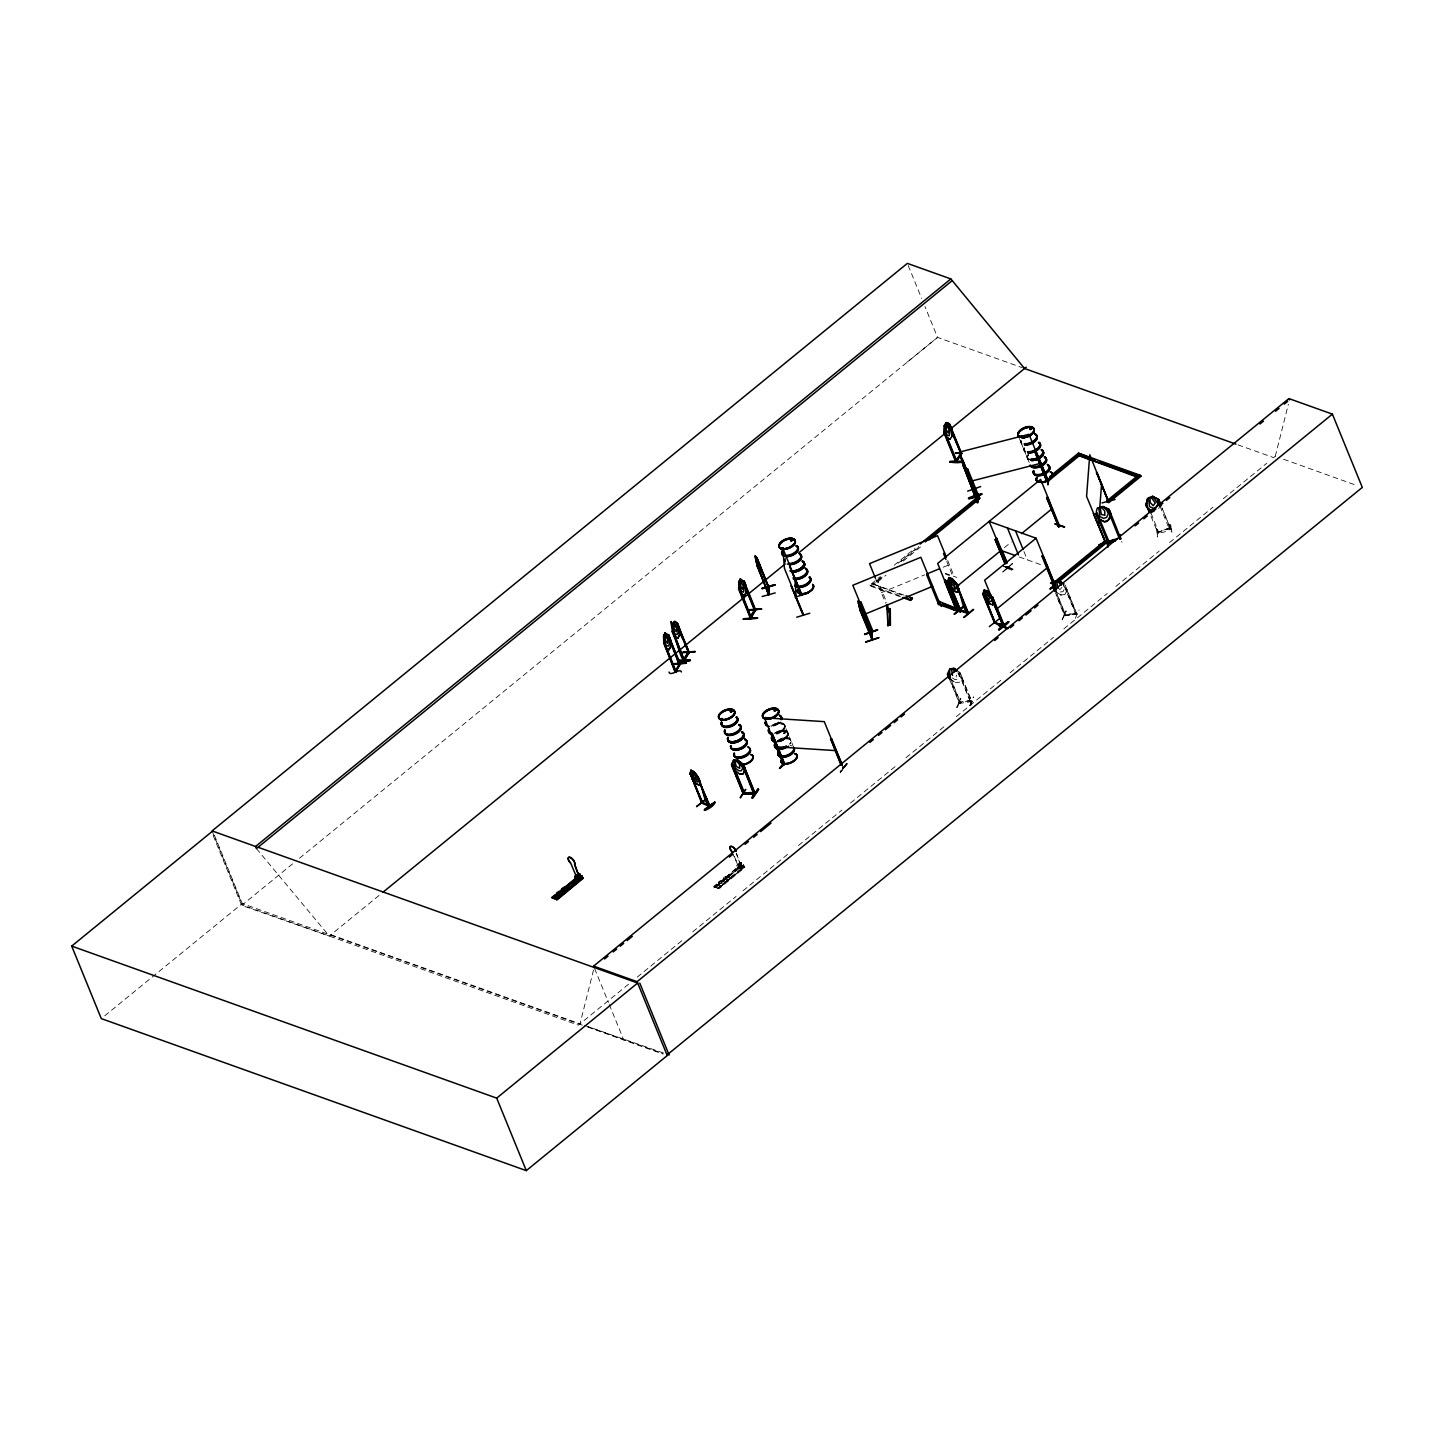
<?xml version="1.0" encoding="UTF-8"?>
<svg xmlns="http://www.w3.org/2000/svg" width="1434" height="1434" viewBox="0 0 1434 1434"><rect width="100%" height="100%" fill="white"/><g stroke="black" fill="none" stroke-linecap="round" stroke-linejoin="round"><path stroke-width="0.75" stroke-dasharray="5 3.75" d="M785.115 726.715L784.057 724.17M791.174 741.521L784.972 726.07A8.604 4.517 -22.2 0 1 776.672 734.19M1020.614 441.17L1020.614 440.937A8.729 4.571 -22.2 0 0 1021.528 443.249M842.278 766.778L843.461 767.925M957.32 707.249L960.87 698.967M1062.038 619.846L1066.125 611.386M740.894 862.73C738.994 865.509 739.37 863.376 739.693 864.792M741.611 862.515L739.209 864.272L741.324 863.393M1156.36 529.684L1156.826 528.841L1157.507 536.961L1156.933 529.325M1156.772 528.913L1157.919 536.155M1275.292 456.281L1288.359 404.263M725.317 878.683L728.042 877.859M739.299 864.218C739.299 864.684 741.611 863.035 740.751 862.73M785.169 733.581L783.358 733.599L784.201 733.222M785.312 732.38L783.663 733.67M956.066 676.956L956.675 675.02M1061.949 587.42L1059.959 589.517L1057.844 587.904M1160.715 504.141L1158.116 510.02M1060.712 594.913L1054.582 591.023M1064.781 594.536L1060.676 595.002L1064.942 594.554L1067.255 589.464L1066 586.398M1065.408 614.236L1064.153 614.415M1055.711 590.449L1065.803 615.634L1055.585 590.754M1075.357 613.411L1076.593 613.232M1065.175 585.018L1076.97 614.344L1076.414 613.286L1065.552 614.845L1075.625 612.999L1076.038 614.093L1064.046 585.144M1075.303 618.323L1079.031 609.88M949.326 678.623L955.385 682.727L950.975 679.483M970.603 702.086L958.647 673.048L960.117 672.474L961.981 677.063L959.525 682.136M950.455 678.049L960.726 702.893L960.278 701.8L958.772 702.302M970.065 700.993L971.32 700.85M970.191 700.706C947.964 706.281 968.792 697.569 971.75 701.907L959.794 672.904M957.016 670.503L959.991 672.528L971.876 701.62L970.37 702.068L971.625 701.925M969.796 705.331L973.489 697.014M970.047 705.779L973.381 696.978M970.71 705.851L973.758 697.48M1027.371 455.385L1027.156 458.073L1029.2 459.812M1007.744 568.312C1006.776 566.52 1010.898 565.892 1006.614 567.505M1007.367 566.914L1008.084 568.025M739.819 863.644L740.769 863.895M716.516 884.186L721.123 886.087L716.516 884.186L713.881 886.355L719.026 888.811L744.891 867.391L743.583 864.971L740.948 867.14L741.719 869.04L737.273 867.498L736.502 865.616L739.119 863.429L740.034 865.562L713.881 887.09L740.087 865.061L743.852 866.369L717.574 888.327M715.028 887.27L714.024 886.75L718.309 888.56L744.371 866.835L739.89 865.329L741.27 866.19L715.315 887.592L743.583 864.971M717.448 888.273L744.371 866.835M740.374 865.903L739.998 862.3L742.651 865.957L739.765 862.497M1158.439 531.835C1156.808 530.795 1158.457 534.416 1158.905 532.498M1170.234 527.837L1158.815 531.96L1170.216 527.533M737.829 866.19L742.4 867.588L737.918 865.885M1012.046 569.137L1011.812 570.051L1004.732 567.488M1011.795 570.015L1013.049 568.993L1012.35 569.639M739.836 863.626L741.073 863.626M846.598 763.3C826.593 790.009 861.726 746.415 840.27 772.209M846.705 763.354L840.109 771.815M840.306 772.263L846.92 763.82M1158.529 531.745L1157.525 532.104M1170.09 527.873L1169.086 528.268M1009.142 567.272L1008.711 566.215L1006.776 567.792M1007.044 568.563L1009.034 567.344M1007.009 568.545L1006.471 567.685M739.998 864.559L740.894 863.877M740.948 863.77L739.944 863.985M736.502 865.616L739.478 863.555L740.087 865.061M739.352 864.612L741.521 862.479M718.273 882.735C731.483 885.925 711.622 884.402 720.89 880.548L725.496 882.466L720.89 880.548M723.238 878.63C736.449 881.82 716.588 880.297 725.855 876.443L730.462 878.361L725.855 876.443M714.544 887.323L740.769 865.634M736.467 853.302L741.36 867.229L736.269 853.463M718.344 887.879L720.961 885.71M722.718 884.258L725.353 882.089M727.683 880.153L730.3 877.984M1002.617 571.951L1012.458 563.616L1002.635 571.879M1002.993 571.987L1012.422 563.652M1008.299 567.595L1008.658 568.689L1008.819 566.52M104.736 1015.81L242.274 903.545L585.825 1026.421M212.071 830.913L242.274 904.944L292.554 863.895M299.491 858.231L937.567 337.402L1022.496 367.767M213.2 835.556L241.701 905.41L329.282 936.061L379.472 895.103M900.48 596.813L870.241 585.986L869.864 585.09L880.368 576.504M894.189 565.247L914.892 548.344M870.241 585.986L880.745 577.418M898.007 563.329L918.71 546.426M882.089 577.131L873.449 584.176L873.826 585.072L885.907 575.213M901.072 561.626L920.054 546.139M903.169 561.124L920.431 547.035M1004.409 547.627L1011.275 542.034M628.576 984.19L578.386 1025.167L242.274 904.944M637.234 977.128L682.333 940.31M692.73 931.831L736.09 896.429M743.027 890.765L788.108 853.965M798.505 845.468L841.866 810.085M850.541 803.004L895.623 766.204M906.019 757.708L945.92 725.156M956.317 716.659L1001.398 679.859M1010.074 672.779L1053.434 637.395M1063.831 628.899L1107.191 593.515M1115.849 586.434L1159.21 551.05M1169.606 542.554L1212.967 507.17M1223.363 498.673L1266.724 463.29M1275.238 456.263L1273.607 457.589L1238.026 444.881M907.256 362.049L937.567 337.402L924.984 306.571M1007.062 567.667L1007.277 568.85L1007.026 567.649M783.735 732.774L785.187 732.433M1064.584 615.473L1064.458 614.29M958.898 701.997L960.171 701.853M1007.887 566.932L1008.64 568.617M775.884 732.577C787.624 729.548 793.54 729.996 776.009 732.899M784.004 732.595L785.258 732.272M842.833 767.244L843.317 768.337L843.031 766.867M877.769 580.573L876.622 581.057L877.769 580.573L886.821 602.764M881.354 592.672L924.661 574.855M943.214 567.219L949.398 564.691M1171.112 531.781L1171.972 532.122L1169.947 524.503M1170.807 524.844L1171.273 532.175M1157.471 531.763L1158.618 531.387M1170.646 528.59C1138.955 536.316 1174.446 532.444 1169.033 527.855M740.034 863.447L740.105 864.2M1158.475 531.44L1158.869 532.892L1151.341 513.874M1065.587 615.67L1064.279 614.72M959.436 702.983L960.726 702.893M784.47 732.272L785.527 732.326M777.282 741.324C781.584 740.679 788.628 737.936 787.858 732.559M744.3 867.212L718.434 888.632L717.627 887.969M1060.21 591.991L1062.97 591.668L1064.62 588.603L1063.203 585.162M1077.059 613.949L1064.566 615.813L1056.141 595.02M959.92 672.618L958.772 672.743L970.585 702.122M955.385 682.727L959.669 682.154M949.183 678.479L959.436 703.413L971.643 701.602M959.454 703.359L960.475 703.198L950.33 678.336M1122.195 542.106L1121.316 541.801M1075.876 614.469L1063.92 585.431M1064.709 615.778L1076.898 614.308L1065.05 585.305M741.557 867.068L738.6 866.046L734.083 855.919M1005.951 566.502L1013.067 569.011L1003.495 565.749M1003.208 565.946L1012.655 569.298M1003.692 566.376L1012.547 569.477M1005.091 567.201L1012.189 569.674M663.422 1053.022L584.176 1025.292L662.866 1053.47M1283.573 459.256L1356.08 485.194M1019.305 556.984L1041.747 565.014M945.149 573.224L956.89 577.418M945.526 574.12L949.433 575.518M904.012 595.092L871.747 583.548L902.362 595.289M869.864 585.09L900.122 595.899M330.913 934.735L580.017 1023.84L594.16 967.484L608.428 1002.402M587.94 1027.174L663.117 1054.08M1027.82 458.79L1029.056 459.489M952.391 677.959L954.954 679.591L957.697 679.268L959.346 676.221L957.93 672.761M1021.617 443.626L1021.725 443.68A8.729 4.571 -22.2 0 1 1020.775 441.475M1024.414 448.125A8.729 4.571 -22.2 0 0 1024.951 451.656L1024.145 450.599M787.069 731.501L788.001 732.917M715.405 887.592L741.288 865.473L739.998 862.3M256.435 848.587L329.282 936.061M728.185 877.716L726.321 877.267L725.353 878.899M1021.85 443.841L1020.578 440.776L1020.775 441.959M1025.131 451.835L1024.414 450.868L1030.042 464.562M1027.945 459.059L1027.228 455.098A8.622 4.517 -22.2 0 0 1029.074 459.185M1021.169 442.909L1024.019 449.935M784.577 724.941L784.434 724.726A8.604 4.517 -22.2 0 0 771.008 726.016M732.075 852.029L738.385 866.208M1162.06 507.923L1170.556 528.967L1162.096 508.174M1160.034 506.238L1169.373 529.289M1151.018 516.33L1157.955 533.197M1019.395 438.553L1020.703 441.762M1055.424 592.654L1064.87 615.401M908.206 265.487L921.632 298.362M1023.984 551.588L1027.371 559.869M947.713 560.533L953.718 575.267M946.763 561.536L952.57 575.733M970.352 700.599L970.764 701.71M959.203 701.889L959.633 702.947L950.15 680.254M875.439 578.171L885.674 603.248M843.067 766.832L843.658 767.979M793.737 747.526L790.976 740.715M743.224 864.845L743.852 866.369M740.607 867.032L741.217 868.538L737.452 867.247L736.843 865.724M609.253 1004.463L623.754 1039.991M214.365 835.162L242.274 903.545M784.936 725.855L784.99 726.052A8.604 4.517 -22.2 0 0 773.302 726.16M1169.875 524.468L1171.237 532.355M1024.037 450.401L1023.876 449.183M787.858 732.595C789.094 738.08 781.763 741.037 777.407 741.647A8.622 4.517 -22.2 0 0 788.037 733.652A8.622 4.517 -22.2 0 0 776.153 733.186M773.051 725.658A8.729 4.571 -22.2 0 1 784.918 725.55A8.729 4.571 -22.2 0 1 776.475 733.796M776.045 732.882A8.568 4.481 -22.2 0 1 787.858 733.348A8.568 4.481 -22.2 0 1 777.318 741.253M779.146 722.844A8.729 4.571 -22.2 0 1 773.213 725.783M771.116 726.464A8.729 4.571 -22.2 0 1 784.452 724.618A8.604 4.517 -22.2 0 1 774.019 733.222M780.616 721.947A8.586 4.499 -22.2 0 1 773.392 726.178M784.452 724.618A8.729 4.571 -22.2 0 1 776.296 733.383M778.985 722.431A8.729 4.571 -22.2 0 1 770.918 725.765M778.698 721.947A8.586 4.499 -22.2 0 1 770.757 725.21M777.318 741.683A8.729 4.571 -22.2 0 1 788.216 738.474A8.729 4.571 -22.2 0 1 789.847 744.3M777.156 741.27A8.729 4.571 -22.2 0 1 788.055 738.062A8.729 4.571 -22.2 0 1 789.686 743.888M778.805 739.639A8.586 4.499 -22.2 0 1 788.539 737.901A8.586 4.499 -22.2 0 1 789.381 743.421M777.587 742.167A8.604 4.517 -22.2 0 1 787.481 738.886A8.604 4.517 -22.2 0 1 790.851 743.386M790.188 745.555A8.604 4.517 -22.2 0 1 791.819 745.895M1024.79 451.244A8.729 4.571 -22.2 0 1 1024.252 447.713M1025.937 451.387A8.586 4.499 -22.2 0 1 1023.822 448.573M1021.994 444.056A8.586 4.499 -22.2 0 1 1021.474 440.579M1025.256 452.068A8.604 4.517 -22.2 0 1 1024.718 448.591M1029.236 459.525A8.604 4.517 -22.2 0 1 1027.497 455.367M1021.438 442.73A8.604 4.517 -22.2 0 1 1020.524 440.579M1029.056 458.97A8.55 4.481 -22.2 0 1 1027.318 454.829M1029.325 459.794A8.622 4.517 -22.2 0 1 1027.586 455.636M956.765 707.41L960.816 698.43L956.801 707.374M1062.433 619.201L1066.071 610.83L1062.433 619.255M843.443 768.283L842.35 768.301L843.317 768.266M787.517 732.326A8.568 4.481 -22.2 0 0 774.127 733.634A8.55 4.481 -22.2 0 1 787.499 732.326A8.568 4.481 -22.2 0 1 777.138 740.804A8.55 4.481 -22.2 0 0 787.499 732.326M788.144 734.065A8.568 4.481 -22.2 0 0 776.332 733.599A8.55 4.481 -22.2 0 1 788.144 734.083A8.55 4.481 -22.2 0 1 777.622 741.97A8.568 4.481 -22.2 0 0 788.144 734.065M1028.68 454.632A8.568 4.481 -22.2 0 0 1029.522 460.153A8.55 4.481 -22.2 0 1 1028.698 454.65"/><path stroke-width="1.5" d="M733.634 760.002L735.158 767.997L738.815 770.739L741.378 770.757L742.83 768.015L737.65 760.038L733.634 760.002L731.591 764.591L743.475 794.024L744.658 793.611M740.356 797.931L745.626 789.471M949.702 673.711L949.792 668.836L954.04 668.352L957.034 670.503M1063.831 583.925L1059.314 580.752L1055.065 581.236L1056.374 589.571M842.063 765.218L824.281 721.643L764.412 717.789L783.484 764.519L784.81 764.197L772.854 735.176L784.577 764.483C781.243 765.2 784.541 761.472 783.842 763.497M967.753 469.187L966.57 469.76L967.753 469.187L979.709 498.423L979.261 497.06L977.898 497.419M977.289 502.742L978.293 494.174L977.325 502.653M978.024 502.545L978.329 494.748M978.293 498.835L979.171 497.132M977.827 497.741L979.297 497.096M1034.989 451.961L1046.802 481.304L1034.989 451.961L1036.173 451.656L1048.379 480.946L1080.555 454.686L1080.178 453.771L1048.021 480.031L1046.3 479.422M1036.173 451.656L1034.972 452.23M1046.695 480.999L1047.985 480.928M1047.555 479.87L1046.408 480.193M1047.913 480.157L1047.878 484.656L1048.756 480.515M1047.878 484.656L1048.164 480.587L1046.82 480.964M1054.689 585.197L1052.664 583.53L1104.126 541.514L1105.65 542.948L1093.371 513.39L1105.757 542.877L1086.578 496.343L1089.768 454.775L1107.926 500.394M1096.472 473.22L1096.974 472.395L1108.751 502.187L1096.92 473.095M1105.345 541.443L1104.628 541.46M1115.078 499.498L1102.029 502.922M870.079 628.486L872.392 635.459L870.223 628.54M889.528 612.963L886.714 606.923M578.422 875.045C576.522 875.421 580.501 872.983 578.727 874.973M578.404 875.242L578.96 873.575M673.084 630.691L672.116 631.695L683.946 660.698L688.643 652.416L677.404 623.216L679.286 627.823L679.555 635.244L677.798 638.112L674.338 636.337L677.798 638.112M739.639 588.442L750.932 618.287L739.926 590.539M1098.408 525.364L1099.089 516.598M1099.753 507.851L1101.617 483.778M1107.227 539.417L1107.819 546.999L1106.707 539.632M1108.392 546.641L1107.389 539.489M870.635 632.197L871.065 631.247L872.481 639.6L860.615 609.611M870.832 632.645L858.177 601.025L860.185 610.669L872.033 639.743L870.761 632.502M872.159 638.345L860.077 610.006M974.403 491.916L974.959 495.698M1097.297 513.444C1094.483 517.889 1098.48 496.11 1099.77 516.598L1103.696 518.391L1106.546 517.441L1108.285 513.748L1106.887 510.289L1102.907 506.489L1098.534 507.905L1102.907 506.578L1109.145 509.5L1102.907 506.578M1149.351 512.44L1145.891 503.836L1148.311 497.885L1152.613 496.307L1157.973 503.71L1156.234 507.403L1153.384 508.353L1149.459 506.561C1148.132 487.847 1143.561 506.811 1150.534 512.046M973.525 488.331L975.012 496.433L963.594 466.624M974.923 495.877L963.576 466.211M740.356 579.157L743.314 581.254M1006.578 563.562L989.137 521.42L1036.083 538.216L1054.689 583.763M966.946 612.443L960.386 609.755L959.382 610.543L947.641 581.469C950.115 571.162 948.699 587.779 954.004 588.46L955.94 589.123L956.783 587.062M960.601 610.472L947.964 581.021L959.812 610.203L968.488 613.232L956.639 584.23L951.961 578.583L948.949 577.543M967.807 612.479L967.52 612.497M995.268 621.926L994.031 621.926L995.017 622.266M983.688 593.622L995.16 623.342L983.043 593.568L991.88 596.616L993.153 599.806M1053.793 583.477L1054.223 585.646L1042.464 555.567L1054.779 585.126C1053.649 584.821 1053.291 583.297 1054.779 583.71M768.463 594.052L769.018 587.187L768.982 594.662L757.08 564.924C754.481 554.922 754.625 555.818 757.17 557.969L768.947 587.886L758.281 563.114M769 587.815L757.188 558.758M669.015 672.062C670.108 677.009 680.361 667.545 681.437 671.972M677.762 661.54C715.889 658.995 652.111 661.576 689.933 659.963M690.184 660.447L677.941 661.128L690.095 660.357M744.282 619.04C785.348 615.544 715.315 621.191 756.453 618.448M744.497 618.61L756.632 617.982M690.077 773.607L691.027 770.148L690.184 773.679L702.803 802.915M699.308 785.061L696.548 783.932L691.959 778.214L696.548 784.039L699.416 785.187L700.133 781.745L698.286 777.228L693.662 771.474L690.919 770.237L693.052 777.658L697.695 781.996L698.376 780.06M699.29 785.276L700.025 781.817M566.412 889.062C563.634 885.316 562.899 893.239 566.287 888.757M675.629 670.449C674.482 672.421 674.912 669.194 676.059 671.506M679.877 662.849L679.411 664.784L668.656 634.742L670.449 639.403L670.592 646.698L669.051 649.638L670.592 646.698M679.895 662.938L680.415 663.87L668.047 634.921M688.284 652.488L683.426 659.712L684 658.78M684.394 658.941L684.825 659.998M688.195 652.094C689.055 649.494 687.782 655.159 689.18 652.345M689.073 652.47L684.394 660.733L672.94 630.494M750.932 616.423L749.946 617.247L754.392 610.059M751.362 617.534L739.478 588.048M755.61 610.024L751.022 618.126M578.243 873.216C578.135 877.052 582.867 878.666 579.605 873.682C578.135 874.184 579.623 874.812 579.246 873.718M721.266 719.402L722.234 718.452M721.41 718.488L722.144 718.828M730.766 710.493L730.103 711.389M732.003 710.386L730.91 711.712M731.161 710.816L732.039 710.493M782.91 547.788L781.584 548.451L782.803 547.698M791.227 540.869L791.496 539.668L790.6 540.51M792.536 539.811L790.743 540.295M790.6 540.743L792.859 540.493L791.801 539.74M766.24 718.219L765.254 717.609L766.455 717.753M765.989 717.484L765.469 717.896M774.019 710.601L776.206 709.507M775.095 710.439L775.902 709.722M775.328 709.525L774.342 711.031L776.403 709.848M776.475 710.153L775.167 709.454L776.099 709.794M961.658 461.318C937.083 460.368 957.285 464.204 961.82 461.909M1021.259 435.882L1020.524 436.689L1021.904 436.259M1030.974 428.766L1029.648 428.676M1031.853 428.354C1029.612 432.01 1029.236 426.023 1031.924 428.658M954.686 591.149L957.589 592.367L958.575 588.729M1007.564 627.859C978.293 618.843 1031.44 637.108 994.551 623.019L982.72 594.017L984.136 590.001L987.148 591.041L990.464 596.168L1002.958 625.457M982.72 594.017L983.921 593.909L984.136 590.001M992.686 604.7L993.762 601.187M993.887 601.258L992.686 604.933L989.657 603.786L984.817 598.265L989.765 603.696M702.086 802.628L710.117 806.284L697.426 776.959L709.722 806.607L701.674 803.004L690.292 773.607L702.499 803.345L701.584 803.04M708.898 806.267L697.426 776.959M709.292 805.549L708.737 804.868M800.889 594.25L801.947 595.451L782.874 548.451L784.434 568.348L803.47 615.007L803.076 613.609M801.319 595.307L789.614 566.215L802.072 595.325M803.004 615.114L791.138 585.771L803.524 614.917M743.493 581.612L740.338 578.995L738.707 581.863L738.994 589.284M956.03 460.69L956.424 460.995M944.934 432.064L944.02 432.835L955.761 461.909L956.353 461.085M679.357 664.767L670.144 641.912M1098.068 518.463L1104.162 521.707L1108.428 520.058C1113.913 504.696 1110.615 523.733 1104.162 521.707L1097.924 518.481L1096.042 513.874L1108.267 543.235C1110.454 543.522 1108.984 540.152 1107.586 541.855M991.88 599.609L991.037 601.671L989.084 601.007C980.91 593.748 983.993 583.907 991.826 596.759L987.058 591.131M871.191 630.673L872.822 630.619M871.621 631.731L873.127 631.372L872.464 630.153M888.13 608.876L889.6 609.934C889.779 607.747 886.517 609.378 889.528 609.002M889.707 609.808C890.156 605.632 888.99 617.445 887.538 604.539M871.585 630.87L872.015 631.928L852.818 585.287L920.861 557.288L939.879 603.929L938.607 604.467L956.496 610.723L958.378 609.181L940.399 601.975L938.517 603.517L956.119 609.808L958.002 608.285M1054.617 590.933L1052.699 586.416L1055.065 581.236M1054.026 586.309L1050.244 588.962L1054.868 584.498M1056.768 581.881L1058.184 581.63L1061.124 585.395M1055.012 581.344L1059.296 580.878L1063.723 583.996M949.183 678.479C945.382 672.671 949.631 672.582 950.33 678.336M949.864 669.051L954.022 668.477L956.962 670.592M743.278 793.934L731.573 764.931L733.814 760.038M737.596 760.145L743.457 764.537L745.339 769.144L743.135 773.697L739.263 773.804L733.545 769.108L731.591 764.591M745.196 769.108L743.242 773.822L739.281 773.679M947.444 674.016L949.792 668.836M955.869 461.856L961.658 453.538L956.299 461.909L944.432 432.835L944.432 425.486L946.297 422.618C950.581 422.205 948.609 426.472 949.828 424.536L961.676 453.628M960.296 609.396L958.952 609.378L959.938 609.719M960.708 610.508L948.86 581.379M967.269 613.304L967.269 613.196C959.274 603.786 961.945 582.437 949.039 577.669M994.461 622.983L1002.366 624.704L995.035 622.732M1003.388 626.658L990.876 596.096M1058.919 526.708L1047.483 496.935L1046.623 497.652L1058.74 526.852L1046.623 497.652M664.211 642.414L675.647 672.259L663.781 643.185L663.548 635.836L665.179 632.968L663.619 635.907L664.677 641.823L666.093 645.264L668.262 646.142L669.302 644.296L669.23 639.725L665.071 633.147M664.91 634.67L665.466 640.424L667.545 643.328L667.868 639.672L664.767 634.67M673.657 623.145L674.231 628.899L676.292 631.802L676.633 628.146L673.532 623.145M679.931 663.852L675.145 672.313L663.781 642.45M663.781 643.185L664.175 642.02M679.286 627.823L679.429 635.262L677.923 637.951M674.07 664.157L686.492 663.046L674.285 663.655M682.835 652.631L695.239 651.52L683.05 652.129M679.089 664.032L675.79 670.592M688.678 651.251L687.728 652.201M687.854 652.506L683.893 659.712M750.591 617.068L750.43 618.323L738.653 589.231L738.851 581.863L740.464 578.995M740.195 580.698L740.769 586.434L742.83 589.356L743.153 585.699L740.069 580.698M741.002 593.873C747.956 599.627 746.989 584.409 743.941 580.77L755.682 610.024M744.336 595.666L746.021 592.726M749.373 610.185L761.777 609.074L749.57 609.665M740.338 578.995L743.117 582.294L754.696 610.812L755.252 608.966M750.968 617.391L750.484 618.233L755.234 609.862M743.332 580.949L755.18 609.952L750.663 616.638M945.042 432.118L944.432 432.835M872.123 638.488L871.209 632.358M701.656 803.076L701.136 801.929L702.302 801.893M576.432 877.662L552.09 897.953L577.418 878.2M552.413 897.881L576.558 877.895M556.41 895.981L559.368 897.003L554.761 895.085L552.144 897.272L553.649 898.526L577.812 878.522M556.643 899.548L555.872 898.867L556.679 899.53L582.742 877.984M556.571 899.476L552.144 897.272M552.287 897.648L557.27 899.727L583.136 878.307L581.756 877.447L556.016 899.1M1120.563 537.84L1119.165 538.342L1120.402 537.911M960.368 611.977L951.477 608.912L960.762 611.547M949.971 424.518L946.171 422.618L944.504 425.557L944.02 432.835M945.956 424.303L946.368 430.075L948.501 432.978L948.985 429.304L945.813 424.303M944.827 431.777L956.836 461.156M721.105 719.259L721.822 718.721M668.172 635.226L679.985 664.587M731.573 764.931L732.828 764.627M736.574 760.737L739.478 764.573L739.783 768.373L736.467 766.581L735.642 764.555L735.355 760.629L736.628 760.629M743.242 764.681L755.019 793.97L753.89 794.06L742.185 764.663L743.457 764.537L755.216 793.683L743.493 793.647M743.063 792.912C745.985 792.661 741.181 792.016 743.493 793.97M742.292 764.537L754.176 793.629C759.536 790.726 728.508 794.92 753.657 792.59M751.99 797.465C770.703 771.582 740.087 815.659 757.833 789.041M752.241 798.075L758.604 789.525M758.55 789.507L752.868 798.039M871.46 630.87L872.571 630.368M871.854 631.91L873.127 631.372M938.643 604.18L939.915 603.642M939.593 602.818L938.23 603.427M939.862 603.965L939.198 602.621L938.302 603.714M772.854 735.176L771.6 735.409L772.621 735.463M782.946 763.444L784.273 764.555M783.86 762.816L779.504 768.445L784.685 764.179M783.968 763.264L779.54 768.373M841.059 765.164L830.698 738.904L831.702 738.976L842.296 764.931M831.702 738.976L830.465 739.209M960.637 452.57L960.923 453.162M961.354 454.219L949.308 424.948M956.388 461.748L944.522 432.082M675.683 672.17L680.415 663.87M1107.514 541.944L1117.229 539.292M1115.473 540.475L1108.088 542.948L1107.783 541.765M1058.758 526.762C1061.787 525.256 1056.499 524.037 1058.364 526.744M1058.31 525.794L1059.206 525.041M992.579 598.838L1003.836 626.819C1005.449 625.923 1000.932 623.718 1002.796 624.991M961.228 454.273L952.301 433.588M566.125 889.008L563.49 889.51L566.089 888.327M782.014 547.985L782.659 547.698M775.167 710.852L776.224 710.242M1048.129 480.892L1028.949 434.305L959.364 452.122L978.526 498.817L979.01 497.508M570.517 862.766L570.32 862.927A4.607 2.008 50.4 0 1 568.24 857.801A4.607 2.008 50.4 0 1 572.435 859.253A4.607 2.008 50.4 0 1 574.514 864.379L579.605 878.146L574.729 864.2A4.607 2.008 50.4 0 0 572.632 859.074A4.607 2.008 50.4 0 0 568.438 857.64A4.607 2.008 50.4 0 0 570.517 862.766L576.647 877.124L579.605 878.146M582.598 877.769L581.828 875.887L579.193 878.056L579.963 879.938L575.518 878.415L574.747 876.515L577.382 874.346M574.747 876.515L577.723 874.471M579.605 873.682L579.157 874.579M556.517 893.633C569.728 896.842 549.867 895.318 559.135 891.464L563.759 893.364L559.135 891.464M561.483 889.528C574.693 892.737 554.833 891.213 564.1 887.359L568.706 889.277L564.1 887.359M576.647 877.124L579.82 877.984M552.789 898.222L577.293 877.966M581.828 875.887L578.852 877.931L579.479 879.436L575.715 878.146L575.088 876.64M555.693 899.172L582.096 877.267L581.487 875.762M582.616 877.751L556.392 899.441L582.527 878.128M950.276 578.601L953.897 583.1L954.506 586.596L951.817 584.122L950.384 578.529M949.917 585.628L954.686 591.256M952.068 578.494L956.926 584.104L955.51 584.212L956.639 584.23L958.79 588.711M957.589 592.367L954.578 591.238M982.935 593.658L995.357 623.306M986.341 591.489L989.819 597.673L989.603 599.143L988.618 598.803C987.273 597.996 983.563 590.557 986.449 591.4M956.496 610.723L944.558 580.949L945.436 580.232L957.571 609.36L956.603 610.149L937.675 563.437L1040.6 479.422L1059.618 526.17M945.741 580.34L944.558 580.949M1004.929 563.616L995.16 539.668L996.881 538.234M1006.901 563.293L997.132 539.327L996.003 539.327L1005.772 563.293M1055.675 523.912L1064.548 527.031L1054.904 523.769M956.693 608.249L955.869 608.984L956.926 608.106M954.273 614.021L964.096 605.757L954.255 614.075M954.596 614.128L964.222 606.223M960.35 612.085L960.637 611.045L951.746 607.962L968.237 613.537L956.317 584.498M1064.53 526.995L1055.155 524.163M967.717 612.443L968.488 613.125M963.702 617.319L973.202 609.325M964.078 617.462L973.686 609.593M992.669 597.136L991.503 597.745L992.669 597.136L1004.499 626.264M1053.847 585.538L1042.106 556.446L1042.966 555.729L1054.868 585.162M989.352 626.622L999.301 618.771M1054.008 583.799L1051.122 582.688M998.512 629.329C1007.026 620.976 1016.796 617.086 999.157 630.01M1054.313 583.71L1053.398 584.48L1054.617 583.889M1050.244 588.962L1055.119 584.857M1055.46 585.108L1050.28 588.908M667.025 1054.958L1362.3 487.417L1332.401 414.139L1288.897 398.58L593.604 966.122L637.108 981.681L667.258 1055.567L526.296 1170.628L101.294 1018.606L71.7 946.099L212.68 831.021M950.85 278.931L907.346 263.372L212.071 830.913L255.575 846.472L950.85 278.931L1024.557 368.52L1235.929 444.128M951.71 281.046L256.435 848.587L255.575 846.472M382.932 892.271L785.258 563.867M799.132 552.538L946.53 432.208M951.728 427.977L1026.206 367.176M920.072 544.113L977.02 497.616L978.723 498.243L979.099 499.14L929.053 539.991M929.071 537.965L932.512 535.151M935.972 532.337L939.413 529.522M944.594 525.292L948.053 522.478M951.495 519.664L954.954 516.849M960.135 512.619L963.576 509.805M967.036 506.973L977.396 498.53L979.099 499.14M925.235 541.909L978.723 498.243M1049.688 476.662L1078.458 453.162L1140.568 475.389L1140.926 476.285L1108.769 502.545L1106.689 501.022L1138.847 474.762L1139.223 475.676M1048.362 478.938L1058.525 470.657M1063.598 466.516L1066.986 463.738M1070.373 460.977L1075.446 456.837M904.155 597.351L910.196 599.52L912.078 597.978L912.436 598.892L910.572 600.416L902.506 597.53M949.523 592.439L1000.968 550.441L1015.218 555.532M1021.564 533.627L1052.431 508.425M1036.083 538.216L984.62 580.232L1003.8 626.801M1107.066 501.936L1110.454 499.157M1113.824 496.397L1118.914 492.256M1122.302 489.496L1125.672 486.735M1129.06 483.957L1135.836 478.436M1106.689 501.022L1108.392 501.631L1140.568 475.389M996.451 609.235L1047.913 567.219M1054.761 583.029L1058.184 580.232M1061.608 577.418L1089.051 555.03M1092.493 552.215L1095.917 549.419M1101.061 545.225L1104.503 542.428L1106.206 543.038L1058.184 582.24M1057.808 581.326L1105.704 542.303M604.574 958.987L608.034 956.155M613.232 951.907L616.71 949.075M620.169 946.243L623.647 943.411M627.106 940.596L632.304 936.348M729.404 857.084L732.882 854.252M745.017 844.339L748.476 841.507M753.675 837.277L757.152 834.445M760.612 831.612L771.026 823.116M869.846 742.436L873.324 739.603M878.522 735.373L881.982 732.541M885.459 729.709L890.657 725.461M894.135 722.628L897.594 719.796M901.054 716.964L904.531 714.132M994.694 640.532L998.154 637.7M1010.289 627.805L1013.766 624.973M1018.965 620.725L1022.424 617.893M1025.902 615.061L1031.1 610.812M1034.577 607.98L1038.037 605.148M1135.136 525.902L1138.596 523.069M1143.812 518.821L1147.272 515.989M1150.731 513.157L1155.947 508.909M1159.407 506.077L1162.884 503.244M1166.344 500.412L1169.803 497.598M1259.966 423.998L1263.444 421.166M1275.579 411.253L1279.038 408.421M1284.255 404.173L1287.714 401.341M637.108 981.681L1332.401 414.139M71.7 946.099L496.702 1098.121L637.664 983.043L258.066 847.261M692.156 771.367L695.615 776.009L696.297 779.433L693.787 776.834L692.264 771.295M691.009 770.363C703.359 775.633 700.85 796.838 708.88 806.356L709.454 805.926M690.937 774.019L689.844 773.966M696.548 806.482L706.783 798.846M696.673 806.625L706.442 798.702M708.521 805.442L702.552 802.323M704.542 809.69L714.813 802.09L704.614 809.762M715.01 802.52C690.74 817.129 715.405 807.862 714.759 802.054M744.085 792.93L744.282 794.024L732.631 764.931M754.571 792.912L754.714 794.06L743.404 793.934M1004.015 626.084L992.364 597.028M791.156 540.062L792.339 539.632M730.39 711.963L732.057 711.372M731.896 711.694L731.591 710.35M871.514 633.111L859.575 603.356L871.065 633.254M1097.135 513.157L1109.432 542.769M1107.711 509.608L1119.685 539.327M1053.954 584.445L1050.62 583.172M783.556 764.107L771.833 735.122M749.408 609.988L761.275 608.93M674.105 663.96L686.187 663.315M694.988 651.825L682.799 652.416M955.6 453.341L961.569 453.252M791.389 540.6L792.231 539.704M1030.472 428.21L1029.594 429.429M784.147 763.426L783.089 763.408M960.816 452.481L960.708 454.399M955.869 460.852L960.798 453.646M945.956 559.547L943.5 553.542L944.648 553.076M861.063 602.19L859.916 602.674L861.063 602.19L873.001 631.426M926.794 575.159L928.049 574.926L926.794 575.159L938.607 604.467M886.929 606.923L888.381 612.193M958.826 585.162L958.253 585.305M938.535 600.452L941.278 606.492M926.722 574.012L939.091 568.922M864.648 614.29L932.692 586.309M1100.308 508.03L1101.742 507.546L1104.718 511.024L1104.897 515.29L1101.294 514.465L1100.326 508.12M1107.908 509.895L1109.02 509.93L1107.622 509.859M1096.239 513.946L1097.458 513.444M1151.43 497.508L1149.996 497.992L1150.158 502.402L1153.169 505.718L1155.248 502.993L1151.448 497.598M1147.146 503.406C1142.629 505.521 1151.144 511.615 1153.85 511.436L1147.612 508.443M1158.708 499.534L1157.543 500.287L1158.672 499.641L1152.595 496.522M1119.345 537.929L1120.689 538.682M1117.176 539.041C1109.414 539.363 1101.366 546.82 1115.509 540.726M938.356 603.356L938.894 604.413M774.987 741.127L775.149 741.073A8.622 4.517 -22.2 0 1 771.886 736.52M961.121 458.002L962.931 461.282M961.497 459.4L963.11 462.465M966.498 471.302L974.116 490.034L961.067 457.84L965.942 470.639L964.347 464.724M967.215 474.062C963.056 467.825 969.097 477.952 966.803 471.499M965.028 466.355L966.713 471.643L965.172 466.319M980.677 486.574L967.663 491.145M981.573 493.672C955.922 500.556 974.528 499.91 981.591 493.78M858.446 602.621L860.059 605.686M858.392 603.535L858.59 602.585M862.515 615.168L864.164 617.283L859.54 603.23M860.185 610.669L858.536 603.499L861.87 611.117L860.902 607.711M863.609 614.792L861.565 607.783M864.11 617.14L862.479 615.061M864.612 634.366L877.626 630.046M864.666 634.527L877.59 629.759L864.577 634.079M878.755 637.538L865.724 641.805M865.795 642.217L878.809 637.843M795.153 597.136L808.202 593.084M796.712 617.229L809.78 613.232M1054.277 584.086L1052.664 583.53M887.377 609.235L890.281 609.414L890.406 624.973L887.879 625.708L887.377 609.235L887.879 625.708M887.754 610.131L890.281 609.414M887.503 624.794L890.048 624.059L889.922 608.5M755.61 558.346L758.747 565.247L755.593 557.503L757.062 565.677M758.891 562.648L760.791 569.746M768.427 587.277L768.463 594.823L757.224 564.924M760.755 572.166C756.345 566.448 762.673 576.217 760.88 569.621M762.081 588.836L775.149 585.09M775.185 592.923L762.099 596.526M702.355 803.309L690.184 773.518M978.418 498.494L979.727 498.154L978.544 498.763M1108.93 501.452L1108.195 502.258M971.212 481.143L1040.797 463.307M1109.36 542.482L1108.823 541.496M948.681 673.406L950.455 678.049M731.448 710.278L732.398 710.977L730.91 711.838M1053.99 586.183L1055.711 590.449M1054.115 586.219L1052.753 586.739L1053.9 586.596L1055.585 590.754M948.627 674.195L947.498 674.321L949.308 678.174M956.173 609.091L956.908 610.024M738.707 581.863L741.378 591.292L743.547 592.17L744.515 585.753M745.823 585.377L745.967 592.798M740.894 593.748L744.443 595.486M670.395 639.349L670.664 646.77M665.573 647.863L669.176 649.638M944.307 425.486L946.852 434.914L949.183 435.793L950.473 429.358L946.315 422.779M951.692 429.035L949.882 424.374M951.925 436.402L949.935 439.288L946.386 437.388M949.917 439.127L946.261 437.388M961.336 452.839L955.349 452.911L961.82 452.983M956.102 460.242L961.246 453.538L950.258 426.615M775.704 709.776L774.701 710.422M731.77 764.627L732.935 764.537M741.987 764.967L743.045 764.967M745.608 789.542L740.267 797.429M1120.259 534.541L1120.438 534.936M776.242 746.791L836.13 750.645M968.111 613.573L955.851 583.943M767.979 593.676L768.122 587.295M1105.112 543.092L1104.126 541.514M947.964 581.021L956.926 584.104M578.332 875.977L582.096 877.267M997.132 539.327L996.021 538.951L1005.808 562.899M1042.464 555.567L1042.106 556.446M995.16 539.668L1005.234 563.723M1053.524 584.785L1054.635 585.144M947.964 581.182L947.641 581.469M951.889 608.446L960.888 611.655M998.835 625.242L1007.833 628.433M667.581 1054.492L669.122 1055.03L639.779 983.115M1095.217 459.938L1078.458 453.162M1099.412 461.425L1140.926 476.285M1046.677 480.336L1048.379 480.946M942.73 603.589L952.499 607.084M906.019 595.809L912.078 597.978M1152.613 496.307L1158.833 499.534L1161.217 505.843M689.145 652.47L677.278 623.234C665.555 612.013 692.676 652.183 688.159 653.259M677.242 623.36C670.287 617.749 672.313 630.619 674.84 633.756L677.009 634.617L678.067 632.77L677.995 628.2M665.035 632.968L668.62 634.886M1029.791 428.874L1031.44 428.067M998.799 629.867L1008.299 621.872M801.588 567.667A8.568 4.481 -22.2 0 0 802.108 560.819A8.55 4.481 -22.2 0 1 801.57 567.649A8.55 4.481 -22.2 0 1 790.134 570.571A8.568 4.481 -22.2 0 0 801.588 567.667L801.839 568.025M683.946 660.698L683.426 659.712M737.614 760.02L743.404 764.627M1059.296 580.878L1061.895 583.728M954.022 668.477L956.639 671.327M755.162 555.944L757.188 558.095M579.444 873.933L580.662 877.052M693.662 771.582L698.179 777.3M954.883 671.739L952.911 669.23L951.549 669.391L952.57 675.504M859.719 603.302L858.034 601.061L859.898 604.503M755.359 556.069L757.188 559.35M757.17 564.727L755.306 555.908M963.666 466.391L975.532 496.361L974.26 489.119M1288.897 398.58L1289.453 399.925M1158.708 499.892L1160.411 504.033M1157.507 500.036L1160.07 506.489M1096.508 472.521L1107.926 500.466M1108.392 501.631L1108.769 502.545M1111.027 514.179L1109.145 509.5L1120.868 538.933M1105.345 541.263L1106.206 543.038M1057.844 587.904L1056.804 581.792M1052.735 586.327L1054.707 590.969M1015.523 530.867L1023.141 549.509M1007.457 527.981L1018.445 554.922M1002.079 550.315L1006.973 562.307M962.734 459.956L964.616 464.562M962.16 460.278L964.706 466.498M977.02 497.616L977.396 498.53M995.268 621.854L995.788 623.055M946.386 557.288L937.567 535.671L869.524 563.652L875.439 578.171M945.436 580.232L957.571 609.468M940.399 601.975L940.776 602.889M910.196 599.52L910.572 600.416M886.391 605.005L888.417 610.346M890.048 624.059L890.406 624.973M830.698 738.904L841.274 764.86M756.596 558.274L768.355 587.384M757.224 564.351L759.733 568.85L758.604 562.791M756.614 565.05L768.911 594.698M743.314 581.344L755.162 610.705M676.776 623.79L688.643 653.151M732.81 764.161L744.784 793.647M672.546 630.924L684.376 660.68C678.336 659.55 666.918 597.333 672.456 631.749M664.157 642.145L676.131 671.506M593.604 966.122L594.16 967.484M496.702 1098.121L526.296 1170.628M858.572 603.571L862.892 613.877L861.296 607.962M963.935 464.491L964.903 467.878L961.64 459.346M963.827 467.287L961.587 460.26L963.684 467.341M1098.785 544.723L1111.87 541.46M966.659 471.553L967.072 474.116M794.705 577.454L796.264 597.351M951.889 428.981L951.8 436.42M739.084 725.353A8.586 4.499 -22.2 0 1 735.839 733.939A8.586 4.499 -22.2 0 1 724.959 732.344M738.994 724.815A8.729 4.571 -22.2 0 1 734.656 734.011A8.729 4.571 -22.2 0 1 725.012 730.551M741.808 732.075A8.568 4.481 -22.2 0 1 738.582 740.643A8.568 4.481 -22.2 0 1 727.737 739.102M727.719 739.048A8.568 4.481 -22.2 0 0 738.582 740.643A8.568 4.481 -22.2 0 0 741.844 732.129M741.736 731.77A8.622 4.517 -22.2 0 1 737.452 740.858A8.622 4.517 -22.2 0 1 727.934 737.452M736.968 717.484A8.729 4.571 -22.2 0 1 730.336 726.393A8.729 4.571 -22.2 0 1 721.75 722.557M739.765 724.672A8.604 4.517 -22.2 0 1 733.222 733.473A8.604 4.517 -22.2 0 1 724.762 729.673M735.839 717.341A8.604 4.517 -22.2 0 1 731.555 726.411A8.604 4.517 -22.2 0 1 722.055 723.005M738.833 724.403A8.729 4.571 -22.2 0 1 734.495 733.599A8.729 4.571 -22.2 0 1 724.851 730.139M736.789 717.072A8.729 4.571 -22.2 0 1 730.157 725.98A8.729 4.571 -22.2 0 1 721.589 722.144M736.484 716.677A8.586 4.499 -22.2 0 1 729.96 725.443A8.586 4.499 -22.2 0 1 721.517 721.661M749.606 748.835A8.586 4.499 -22.2 0 1 743.081 757.618A8.586 4.499 -22.2 0 1 734.638 753.818M749.534 748.315A8.729 4.571 -22.2 0 1 742.902 757.224A8.729 4.571 -22.2 0 1 734.333 753.37M751.129 754.876A8.568 4.481 -22.2 0 1 751.954 760.396A8.568 4.481 -22.2 0 1 742.669 764.985M742.113 732.792A8.568 4.481 -22.2 0 1 738.868 741.36A8.55 4.481 -22.2 0 1 728.024 739.765A8.568 4.481 -22.2 0 0 738.868 741.36A8.55 4.481 -22.2 0 0 742.095 732.81M741.987 732.362A8.622 4.517 -22.2 0 1 738.725 740.984A8.622 4.517 -22.2 0 1 727.791 739.37M745.035 739.621A8.729 4.571 -22.2 0 1 741.736 748.351A8.729 4.571 -22.2 0 1 730.677 746.72M747.867 746.809A8.604 4.517 -22.2 0 1 744.622 755.431A8.604 4.517 -22.2 0 1 733.706 753.818M745.142 740.159A8.604 4.517 -22.2 0 1 740.876 749.229A8.604 4.517 -22.2 0 1 731.358 745.823M748.136 747.204A8.729 4.571 -22.2 0 1 743.798 756.417A8.729 4.571 -22.2 0 1 734.154 752.958M744.873 739.209A8.729 4.571 -22.2 0 1 741.575 747.939A8.729 4.571 -22.2 0 1 730.515 746.307M744.587 738.815A8.586 4.499 -22.2 0 1 741.342 747.419A8.586 4.499 -22.2 0 1 730.462 745.805M799.563 554.546A8.586 4.499 -22.2 0 1 799.778 560.748A8.586 4.499 -22.2 0 1 789.184 564.691M799.473 554.008A8.729 4.571 -22.2 0 1 798.935 560.981A8.729 4.571 -22.2 0 1 787.266 563.956M802.323 561.321A8.568 4.481 -22.2 0 1 801.785 568.169A8.568 4.481 -22.2 0 1 790.331 571.108M796.211 545.995A8.729 4.571 -22.2 0 1 796.426 552.305A8.729 4.571 -22.2 0 1 785.653 556.302M784.004 555.962A8.729 4.571 -22.2 0 1 782.229 551.749M799.043 553.183A8.604 4.517 -22.2 0 1 799.24 559.403A8.604 4.517 -22.2 0 1 788.628 563.365M785.061 561.375A8.604 4.517 -22.2 0 1 785.258 558.866M796.318 546.533A8.604 4.517 -22.2 0 1 796.533 552.753A8.604 4.517 -22.2 0 1 785.904 556.697M784.273 556.356A8.604 4.517 -22.2 0 1 782.337 554.707M799.312 553.596A8.729 4.571 -22.2 0 1 799.527 559.887A8.729 4.571 -22.2 0 1 788.754 563.903M785.133 561.895A8.729 4.571 -22.2 0 1 784.954 560.676M796.049 545.583A8.729 4.571 -22.2 0 1 796.264 551.893A8.729 4.571 -22.2 0 1 785.491 555.89M783.842 555.55A8.729 4.571 -22.2 0 1 782.068 551.337M796.963 545.87A8.586 4.499 -22.2 0 1 795.225 552.054A8.586 4.499 -22.2 0 1 785.366 555.352M783.753 555.012A8.586 4.499 -22.2 0 1 781.996 550.853M808.884 577.364A8.586 4.499 -22.2 0 1 806.607 585.431A8.586 4.499 -22.2 0 1 794.938 585.52M810.013 577.508A8.729 4.571 -22.2 0 1 806.482 585A8.729 4.571 -22.2 0 1 795.35 586.094M812.809 584.749A8.568 4.481 -22.2 0 1 806.302 593.497A8.568 4.481 -22.2 0 1 797.878 589.715M802.448 561.536A8.622 4.517 -22.2 0 1 801.929 568.42A8.622 4.517 -22.2 0 1 790.403 571.377M805.514 568.814A8.729 4.571 -22.2 0 1 804.994 575.787A8.729 4.571 -22.2 0 1 793.325 578.78M809.565 576.683A8.604 4.517 -22.2 0 1 806.069 584.086A8.604 4.517 -22.2 0 1 795.099 585.162M805.621 569.352A8.604 4.517 -22.2 0 1 805.101 576.217A8.604 4.517 -22.2 0 1 793.594 579.175M809.851 577.095A8.729 4.571 -22.2 0 1 806.32 584.588A8.729 4.571 -22.2 0 1 795.189 585.681M805.352 568.402A8.729 4.571 -22.2 0 1 805.567 574.711A8.729 4.571 -22.2 0 1 794.794 578.709M805.066 568.007A8.586 4.499 -22.2 0 1 804.546 574.873A8.586 4.499 -22.2 0 1 793.056 577.812M736.09 851.204A4.607 2.008 50.4 0 0 730.623 846.436A4.607 2.008 50.4 0 0 732.075 852.029L732.272 851.85A4.607 2.008 50.4 0 1 730.82 846.275A4.607 2.008 50.4 0 1 736.287 851.043M766.401 719.205A8.568 4.481 -22.2 0 1 766.419 711.192A8.568 4.481 -22.2 0 1 778.805 711.049A8.568 4.481 -22.2 0 1 768.301 719.151A8.568 4.481 -22.2 0 0 778.823 711.085A8.55 4.481 -22.2 0 0 766.437 711.192A8.568 4.481 -22.2 0 0 766.383 719.169A8.55 4.481 -22.2 0 1 766.437 711.192A8.568 4.481 -22.2 0 1 778.823 711.085A8.55 4.481 -22.2 0 1 768.319 719.151M779.236 715.064A8.604 4.517 -22.2 0 1 780.992 719.223M767.208 724.905A8.604 4.517 -22.2 0 1 765.093 722.073M779.522 715.458A8.729 4.571 -22.2 0 1 781.279 719.689M767.315 725.425A8.729 4.571 -22.2 0 1 765.164 722.557M769.377 726.572A8.604 4.517 -22.2 0 1 766.007 722.073M781.01 717.09A8.604 4.517 -22.2 0 1 781.906 719.241M767.477 725.837A8.729 4.571 -22.2 0 1 765.702 721.625M779.684 715.871A8.729 4.571 -22.2 0 1 781.835 718.739M772.227 733.778A8.729 4.571 -22.2 0 1 768.803 729.225M772.101 733.24A8.604 4.517 -22.2 0 1 768.732 728.741M772.388 734.19A8.729 4.571 -22.2 0 1 768.982 729.637M772.639 734.584A8.604 4.517 -22.2 0 1 769.269 730.085M775.382 741.306A8.604 4.517 -22.2 0 1 772.012 736.807M775.22 740.804A8.55 4.481 -22.2 0 1 771.868 736.323M793.576 747.903A8.604 4.517 -22.2 0 1 788.091 756.292A8.604 4.517 -22.2 0 1 778.214 754.23M793.486 747.383A8.729 4.571 -22.2 0 1 787.929 755.897A8.729 4.571 -22.2 0 1 777.909 753.8M795.081 753.961A8.568 4.481 -22.2 0 1 791.837 762.529A8.568 4.481 -22.2 0 1 780.974 760.916M795.01 753.639A8.622 4.517 -22.2 0 1 791.747 762.261A8.622 4.517 -22.2 0 1 780.813 760.665M793.755 747.526A8.604 4.517 -22.2 0 1 785.42 755.664A8.604 4.517 -22.2 0 1 778.035 751.559M788.557 746.092A8.586 4.499 -22.2 0 1 779.63 749.426A8.586 4.499 -22.2 0 1 774.969 746.218M794.06 747.939A8.729 4.571 -22.2 0 1 785.617 756.202A8.729 4.571 -22.2 0 1 778.124 752.025M786.28 745.967A8.586 4.499 -22.2 0 1 777.3 747.921A8.586 4.499 -22.2 0 1 774.79 743.547M786.692 746.881A8.729 4.571 -22.2 0 1 777.569 748.871A8.729 4.571 -22.2 0 1 775.023 744.443M786.531 746.469A8.729 4.571 -22.2 0 1 777.407 748.458A8.729 4.571 -22.2 0 1 774.862 744.031M775.507 741.611A8.622 4.517 -22.2 0 1 772.119 737.094M1038.503 442.927A8.604 4.517 -22.2 0 1 1038.718 449.147A8.604 4.517 -22.2 0 1 1028.088 453.09M1038.395 442.389A8.729 4.571 -22.2 0 1 1038.61 448.699A8.729 4.571 -22.2 0 1 1027.837 452.696M1041.227 449.595A8.604 4.517 -22.2 0 1 1041.442 455.815A8.604 4.517 -22.2 0 1 1030.813 459.758M1019.915 436.671A8.604 4.517 -22.2 0 1 1023.5 427.906A8.604 4.517 -22.2 0 1 1034.004 430.11A8.604 4.517 -22.2 0 1 1021.528 437.012M1042.249 449.882A8.568 4.481 -22.2 0 1 1040.51 456.048A8.568 4.481 -22.2 0 1 1030.67 459.328A8.55 4.481 -22.2 0 0 1040.492 456.03A8.55 4.481 -22.2 0 0 1042.231 449.864M1020.219 437.37A8.568 4.481 -22.2 0 1 1023.786 428.623A8.568 4.481 -22.2 0 1 1034.237 430.792A8.568 4.481 -22.2 0 1 1021.833 437.711A8.55 4.481 -22.2 0 0 1034.237 430.809A8.55 4.481 -22.2 0 0 1023.786 428.623A8.568 4.481 -22.2 0 0 1020.201 437.334A8.55 4.481 -22.2 0 1 1023.786 428.623A8.568 4.481 -22.2 0 1 1034.255 430.827A8.568 4.481 -22.2 0 1 1021.833 437.675M1020.004 436.958A8.622 4.517 -22.2 0 1 1023.607 428.174A8.622 4.517 -22.2 0 1 1034.129 430.379A8.622 4.517 -22.2 0 1 1021.635 437.298M1035.133 434.377A8.729 4.571 -22.2 0 1 1035.348 440.686A8.729 4.571 -22.2 0 1 1024.575 444.683M1039.148 442.264A8.586 4.499 -22.2 0 1 1037.409 448.448A8.586 4.499 -22.2 0 1 1027.551 451.728M1036.441 435.595A8.586 4.499 -22.2 0 1 1034.703 441.78A8.586 4.499 -22.2 0 1 1024.826 445.078M1039.453 442.658A8.729 4.571 -22.2 0 1 1037.696 448.95A8.729 4.571 -22.2 0 1 1027.676 452.284M1034.954 433.964A8.729 4.571 -22.2 0 1 1035.169 440.274A8.729 4.571 -22.2 0 1 1024.414 444.271M1034.685 433.57A8.604 4.517 -22.2 0 1 1034.9 439.79A8.604 4.517 -22.2 0 1 1024.27 443.733M1047.806 465.727A8.604 4.517 -22.2 0 1 1043.54 474.797A8.604 4.517 -22.2 0 1 1034.022 471.41M1047.698 465.208A8.729 4.571 -22.2 0 1 1043.378 474.403A8.729 4.571 -22.2 0 1 1033.735 470.944M1051.749 473.095A8.604 4.517 -22.2 0 1 1052.484 474.045A8.604 4.517 -22.2 0 0 1051.767 473.13M1036.621 477.665A8.568 4.481 -22.2 0 0 1038.359 481.806A8.55 4.481 -22.2 0 1 1036.621 477.647M1050.351 472.019A8.568 4.481 -22.2 0 1 1052.269 473.65A8.55 4.481 -22.2 0 0 1050.333 472.019A8.622 4.517 -22.2 0 1 1050.656 478.4A8.622 4.517 -22.2 0 1 1040.026 482.344M1038.395 482.003A8.622 4.517 -22.2 0 1 1036.639 477.845M1043.325 451.585A8.622 4.517 -22.2 0 1 1040.009 457.446A8.622 4.517 -22.2 0 1 1030.956 460.117M1041.389 449.935A8.622 4.517 -22.2 0 1 1042.608 450.617M1044.436 457.195A8.729 4.571 -22.2 0 1 1042.142 465.387A8.729 4.571 -22.2 0 1 1030.275 465.494M1047.25 464.401A8.586 4.499 -22.2 0 1 1044.006 472.987A8.586 4.499 -22.2 0 1 1033.125 471.392M1044.526 457.733A8.586 4.499 -22.2 0 1 1042.267 465.799A8.586 4.499 -22.2 0 1 1030.58 465.907M1047.537 464.795A8.729 4.571 -22.2 0 1 1043.199 473.991A8.729 4.571 -22.2 0 1 1033.555 470.531M1044.275 456.783A8.729 4.571 -22.2 0 1 1041.962 464.974A8.729 4.571 -22.2 0 1 1030.096 465.082M1045.207 457.07A8.604 4.517 -22.2 0 1 1041.729 464.473A8.604 4.517 -22.2 0 1 1030.741 465.53M950.007 461.981L961.927 461.873L950.007 461.981M990.93 596.49L991.145 596.401M981.752 494.174L968.775 498.62L981.806 494.3M774.952 584.678L761.884 588.388L774.934 584.678M1136.983 476.303L1078.296 455.313L1137.341 477.199L1136.983 476.303M722.162 719.438A8.568 4.481 -22.2 0 0 734.638 712.124A8.568 4.481 -22.2 0 0 722.808 711.049A8.568 4.481 -22.2 0 0 722.162 719.438M737.381 740.661A8.568 4.481 -22.2 0 0 741.629 731.627A8.55 4.481 -22.2 0 1 737.363 740.643A8.568 4.481 -22.2 0 1 727.898 737.273A8.55 4.481 -22.2 0 0 737.363 740.643M722.431 720.137A8.568 4.481 -22.2 0 0 734.925 712.823A8.55 4.481 -22.2 0 0 723.094 711.73A8.55 4.481 -22.2 0 0 722.449 720.101A8.55 4.481 -22.2 0 0 734.889 712.806A8.568 4.481 -22.2 0 0 723.077 711.748A8.568 4.481 -22.2 0 0 722.431 720.137M722.252 719.743A8.622 4.517 -22.2 0 0 734.8 712.393A8.622 4.517 -22.2 0 0 722.897 711.318A8.622 4.517 -22.2 0 0 722.252 719.743M751.774 759.948A8.568 4.481 -22.2 0 0 750.95 754.445A8.55 4.481 -22.2 0 1 751.757 759.948A8.568 4.481 -22.2 0 1 742.489 764.555A8.55 4.481 -22.2 0 0 751.757 759.948M782.641 548.63A8.568 4.481 -22.2 0 0 795.117 541.317A8.568 4.481 -22.2 0 0 783.287 540.242A8.568 4.481 -22.2 0 0 782.641 548.63M782.928 549.312A8.568 4.481 -22.2 0 0 795.404 542.016A8.55 4.481 -22.2 0 0 783.573 540.923A8.568 4.481 -22.2 0 0 782.928 549.312A8.55 4.481 -22.2 0 0 795.386 541.998A8.568 4.481 -22.2 0 0 783.573 540.923A8.55 4.481 -22.2 0 0 782.928 549.294M782.713 548.917A8.622 4.517 -22.2 0 0 795.278 541.568A8.622 4.517 -22.2 0 0 783.376 540.493A8.622 4.517 -22.2 0 0 782.713 548.917A8.622 4.517 -22.2 0 0 795.278 541.586A8.622 4.517 -22.2 0 0 783.376 540.493A8.622 4.517 -22.2 0 0 782.731 548.935M806.105 593.031A8.568 4.481 -22.2 0 0 812.63 584.283A8.55 4.481 -22.2 0 1 806.105 593.031A8.55 4.481 -22.2 0 1 797.716 589.266A8.568 4.481 -22.2 0 0 806.105 593.031M802.807 568.169A8.568 4.481 -22.2 0 0 802.592 561.985A8.55 4.481 -22.2 0 1 802.789 568.187A8.55 4.481 -22.2 0 1 792.231 572.112A8.568 4.481 -22.2 0 0 802.807 568.169M766.114 718.506A8.568 4.481 -22.2 0 0 778.59 711.21A8.568 4.481 -22.2 0 0 766.76 710.117A8.568 4.481 -22.2 0 0 766.114 718.506M766.204 718.81A8.622 4.517 -22.2 0 0 778.752 711.461A8.622 4.517 -22.2 0 0 766.849 710.368A8.622 4.517 -22.2 0 0 766.204 718.81M791.658 762.081A8.568 4.481 -22.2 0 0 794.902 753.513A8.55 4.481 -22.2 0 1 791.658 762.063A8.568 4.481 -22.2 0 1 780.795 760.486A8.55 4.481 -22.2 0 0 791.658 762.063M772.334 737.524A8.586 4.499 -22.2 0 0 775.686 742.005A8.55 4.481 -22.2 0 1 772.352 737.524M1042.052 482.559A8.604 4.517 -22.2 0 0 1052.664 475.246A8.604 4.517 -22.2 0 1 1042.07 482.613M1036.764 478.078A8.604 4.517 -22.2 0 0 1038.503 482.236A8.604 4.517 -22.2 0 1 1036.764 478.131M1039.973 482.147A8.568 4.481 -22.2 0 0 1052.448 474.833A8.55 4.481 -22.2 0 1 1039.973 482.111M1040.17 457.858A8.568 4.481 -22.2 0 0 1043.45 452.033A8.55 4.481 -22.2 0 1 1040.152 457.84A8.568 4.481 -22.2 0 1 1031.154 460.511A8.55 4.481 -22.2 0 0 1040.152 457.84M1042.733 451.065A8.568 4.481 -22.2 0 0 1041.514 450.384A8.55 4.481 -22.2 0 1 1042.715 451.065"/></g></svg>
